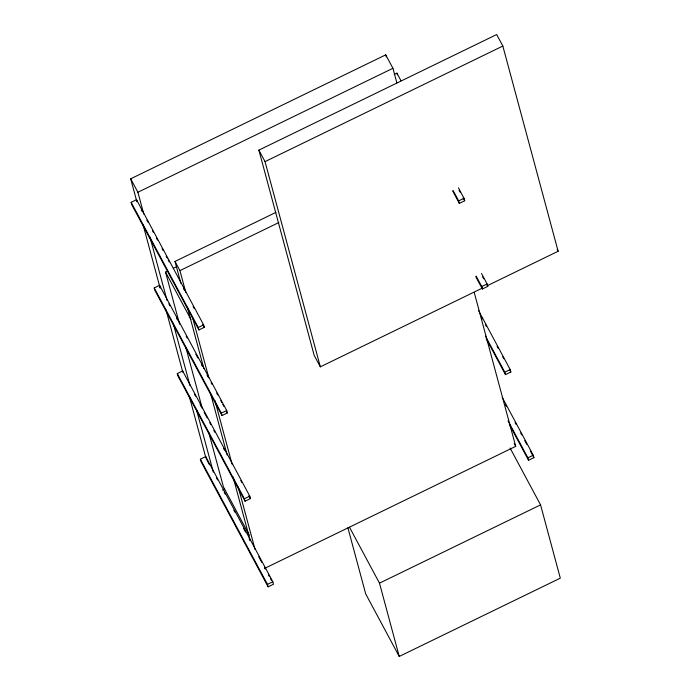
<?xml version="1.0" encoding="UTF-8"?>
<svg xmlns="http://www.w3.org/2000/svg" width="691" height="691" viewBox="0 0 691 691"><rect width="100%" height="100%" fill="white"/><g stroke="black" fill="none" stroke-linecap="round" stroke-linejoin="round"><path stroke-width="1.04" d="M136.861 201.703L130.694 178.805L385.725 54.848L392.937 68.288L396.859 82.86M143.788 214.106L137.898 192.253L392.937 68.288M131.152 202.316L136.516 199.708L203.629 324.882L204.294 327.327L198.922 329.935L131.808 204.761L131.152 202.316L198.265 327.491L198.922 329.935M394.233 74.447L396.919 73.142L400.987 80.726M482.422 288.061L320.339 366.843L314.172 355.355L258.875 150.128L496.674 34.55L502.841 46.047L558.129 251.265L487.276 285.703M320.339 366.843L265.042 161.625L502.841 46.047M180.887 283.293L174.996 261.44L275.847 212.422M179.591 324.217L165.546 272.099L167.481 271.157M173.303 268.324L176.205 266.916M185.81 292.474L179.928 270.622L278.836 222.545M154.223 287.948L159.586 285.34L226.708 410.514L227.365 412.95L221.992 415.567L154.879 290.393L154.223 287.948L221.336 413.123L221.992 415.567M198.265 327.491L203.629 324.882M464.032 198.308L464.689 200.753L459.325 203.361L458.669 200.917L464.032 198.308L458.444 187.883M177.293 373.581L182.657 370.972L249.779 496.138L250.436 498.582L245.063 501.191L177.95 376.025L177.293 373.581L244.407 498.747L245.063 501.191M221.336 413.123L226.708 410.514M487.103 283.941L487.768 286.385L482.396 288.993L481.739 286.549L487.103 283.941L481.515 273.515M200.364 459.213L205.737 456.604L272.85 581.77L273.506 584.215L268.134 586.823L201.021 461.657L200.364 459.213L267.477 584.379L268.134 586.823M222.528 490.057L224.471 489.116M244.407 498.747L249.779 496.138M510.183 369.573L510.839 372.017L505.467 374.626L504.81 372.181L510.183 369.573L478.656 310.777M264.549 568.434L515.702 446.36L474.207 292.353M267.477 584.379L272.85 581.77M533.253 455.205L533.91 457.649L528.537 460.258L527.881 457.813L533.253 455.205L502.236 397.36M540.561 504.871L560.306 578.16L399.234 656.45L379.489 583.161L540.561 504.871L510.079 448.027M557.188 249.494L558.129 251.265M459.1 190.327L460.12 192.219M463.169 197.911L464.689 200.753M453.071 190.491L458.669 200.917M452.717 191.036L459.325 203.361M482.681 276.901L483.7 278.801M486.749 284.485L487.768 286.385M476.142 276.124L481.739 286.549M475.788 276.668L482.396 288.993M481.351 317.014L482.361 318.914M485.41 324.606L486.429 326.498M497.105 346.416L498.125 348.307M502.702 356.841L503.722 358.741M509.82 370.117L510.839 372.017M485.488 336.146L504.81 372.181M486.144 338.59L505.467 374.626M505.432 404.546L506.451 406.438M515.097 422.564L516.117 424.455M520.686 432.989L521.705 434.889M524.754 440.582L526.792 444.373M530.351 451.007L533.91 457.649M508.049 420.828L527.881 457.813M509.725 425.172L528.537 460.258M514.225 443.605L515.702 446.36M258.875 150.128L265.042 161.625M349.516 527.268L379.489 583.161M399.234 656.45L365.712 593.923L347.91 527.855M130.694 178.805L137.898 192.253M174.996 261.44L179.928 270.622M141.24 209.736L142.26 211.636M146.838 220.17L147.857 222.07M152.426 230.604L153.445 232.496M156.494 238.188L157.513 240.079M162.091 248.622L163.111 250.513M166.16 256.206L167.17 258.097M168.189 259.997L169.209 261.889M183.443 288.441L184.462 290.341M193.109 306.459L194.119 308.359M202.765 324.476L204.294 327.327M165.546 272.099L190.958 319.484M168.889 303.902L169.908 305.802M176.516 318.128L177.535 320.028M186.181 336.146L187.192 338.037M195.838 354.163L197.876 357.955M201.435 364.589L202.446 366.489M207.024 375.023L208.043 376.923M211.092 382.607L212.111 384.507M216.689 393.041L217.7 394.932M220.757 400.625L221.768 402.525M222.787 404.416L223.806 406.317M226.346 411.059L227.365 412.95M194.508 394.276L195.518 396.176M200.096 404.71L201.116 406.602M204.165 412.294L207.214 417.986M209.762 422.728L210.772 424.62M213.83 430.312L214.841 432.203M223.487 448.329L224.506 450.221M240.77 480.565L241.79 482.465M248.907 495.741L250.436 498.582M249.321 535.18L223.409 486.844L208.803 432.635M206.903 459.99L209.442 464.732M216.559 478.008L217.579 479.908M224.186 492.234L225.206 494.134M233.852 510.252L234.862 512.143M243.508 528.269L245.538 532.061M249.097 538.695L250.116 540.595M258.762 556.713L261.811 562.405M264.351 567.147L265.37 569.047M268.419 574.731L269.438 576.631M270.457 578.522L271.477 580.423M396.919 73.142L397.36 74.766M385.725 54.848L386.286 56.93M192.262 316.409L208.803 377.804M214.97 400.702L232.072 464.179M238.24 487.069L255.065 549.509M187.339 307.227L203.88 368.623M210.608 393.594L227.149 454.989M233.04 476.842L250.142 540.319M185.767 347.15L202.342 408.657M149.956 236.996L167.058 300.473M173.225 323.371L190.051 385.803M196.503 409.737L213.32 472.178M136.516 199.708L136.956 201.34M159.586 285.34L160.252 287.784M182.657 370.972L183.098 372.604M205.737 456.604L206.393 459.049M143.028 224.592L160.131 288.069M166.021 309.922L182.562 371.317M189.291 396.297L205.832 457.692"/></g></svg>
